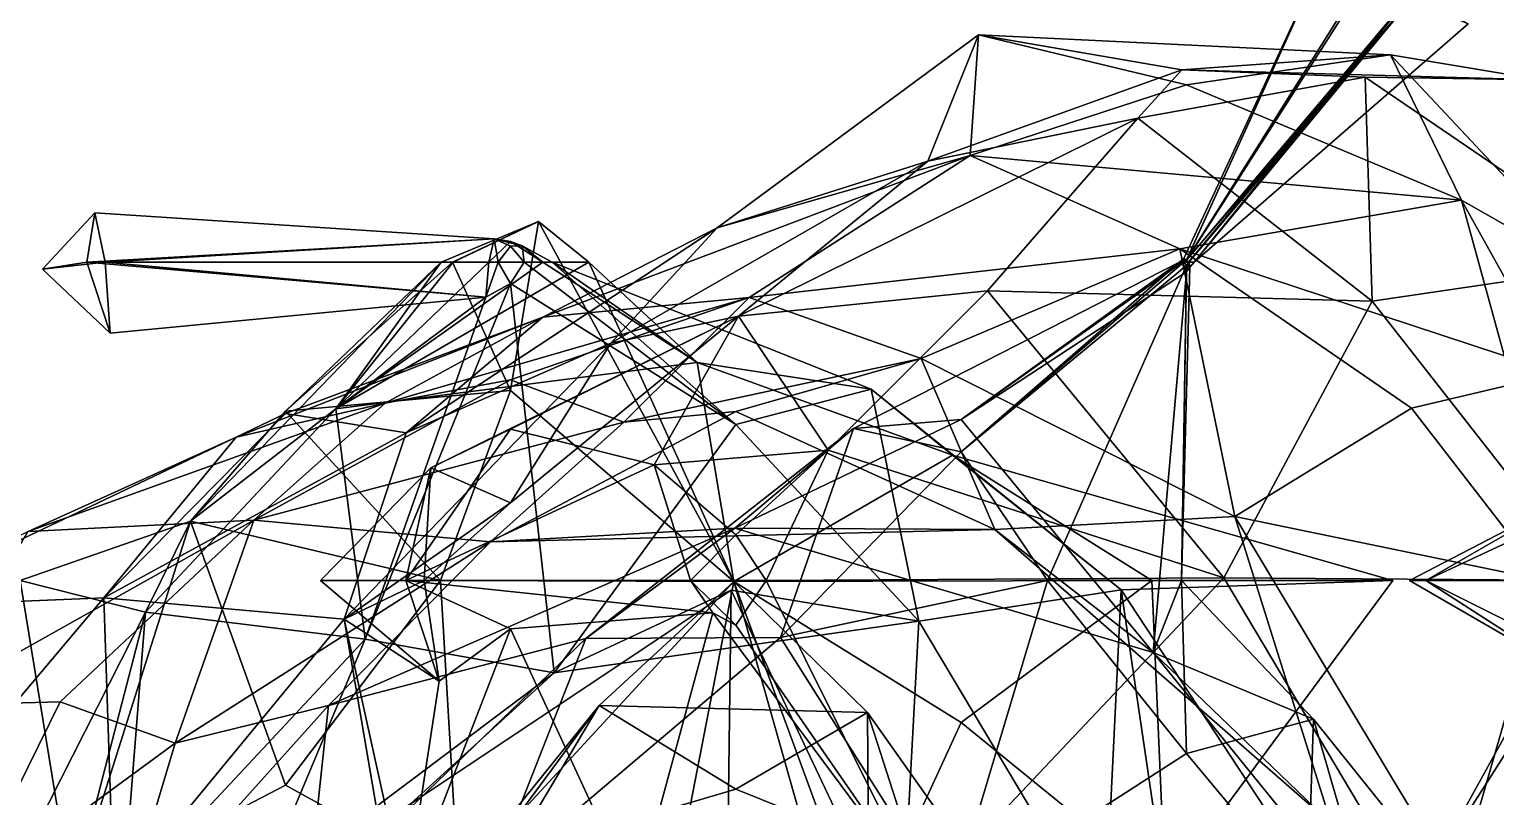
# Model space of a CAD drawing. Extents: x 290095 to 295679, y 4553756 to 4561441.
# Drawn here: x 291695.2 to 291777.2, y 4554226.5 to 4554269.5 of the extents above; entities that cross this region are included whole.
import ezdxf

# ---------------------------------------------------------------- set-up
doc = ezdxf.new("R2010")
doc.units = 0
doc.layers.add('Au_ppm_Pref_-_0_5', color=7, linetype='CONTINUOUS')

msp = doc.modelspace()

# ---------------------------------------------------------------- linework, layer by layer
at = {"layer": 'Au_ppm_Pref_-_0_5'}
for points in [[(291767.934, 4554274.247, 1829.312), (291759.918, 4554256.556, 1829.354), (291759.771, 4554256.636, 1829.312)], [(291767.934, 4554274.247, 1829.312), (291759.771, 4554256.636, 1829.312), (291759.918, 4554256.535, 1829.277)], [(291767.934, 4554274.247, 1829.312), (291771.016, 4554274.247, 1830.019), (291759.918, 4554256.556, 1829.354)], [(291772.517, 4554271.164, 1830.34), (291759.918, 4554256.556, 1829.354), (291771.016, 4554274.247, 1830.019)], [(291767.934, 4554274.247, 1829.312), (291759.918, 4554256.535, 1829.277), (291771.233, 4554274.247, 1828.707)], [(291772.517, 4554271.447, 1828.379), (291771.233, 4554274.247, 1828.707), (291759.918, 4554256.535, 1829.277)], [(291772.517, 4554271.447, 1828.379), (291759.918, 4554256.535, 1829.277), (291760.04, 4554256.429, 1829.254)], [(291772.517, 4554271.164, 1830.34), (291760.055, 4554256.429, 1829.377), (291759.918, 4554256.556, 1829.354)], [(291772.517, 4554271.447, 1828.379), (291760.04, 4554256.429, 1829.254), (291760.357, 4554256.429, 1829.312)], [(291772.517, 4554271.164, 1830.34), (291760.357, 4554256.429, 1829.312), (291760.055, 4554256.429, 1829.377)], [(291772.517, 4554271.447, 1828.379), (291760.357, 4554256.429, 1829.312), (291775.685, 4554269.767, 1829.312)], [(291772.517, 4554271.164, 1830.34), (291775.685, 4554269.767, 1829.312), (291760.357, 4554256.429, 1829.312)], [(291745.449, 4554262.07, 1786.738), (291748.294, 4554269.144, 1793.749), (291733.679, 4554258.345, 1793.8)], [(291748.294, 4554269.144, 1793.749), (291747.832, 4554262.396, 1800.131), (291733.679, 4554258.345, 1793.8)], [(291745.449, 4554262.07, 1786.738), (291759.659, 4554267.193, 1787.764), (291748.294, 4554269.144, 1793.749)], [(291759.918, 4554266.342, 1796.98), (291747.832, 4554262.396, 1800.131), (291748.294, 4554269.144, 1793.749)], [(291759.918, 4554266.342, 1796.98), (291748.294, 4554269.144, 1793.749), (291771.34, 4554268.029, 1794.096)], [(291771.34, 4554268.029, 1794.096), (291748.294, 4554269.144, 1793.749), (291759.659, 4554267.193, 1787.764)], [(291759.659, 4554267.193, 1787.764), (291779.722, 4554266.619, 1787.737), (291771.34, 4554268.029, 1794.096)], [(291775.313, 4554259.897, 1800.479), (291759.918, 4554266.342, 1796.98), (291771.34, 4554268.029, 1794.096)], [(291775.313, 4554259.897, 1800.479), (291771.34, 4554268.029, 1794.096), (291783.138, 4554255.429, 1793.651)], [(291783.138, 4554255.429, 1793.651), (291771.34, 4554268.029, 1794.096), (291779.722, 4554266.619, 1787.737)], [(291759.659, 4554267.193, 1787.764), (291745.449, 4554262.07, 1786.738), (291757.201, 4554264.481, 1780.394)], [(291759.659, 4554267.193, 1787.764), (291757.201, 4554264.481, 1780.394), (291769.922, 4554266.77, 1783.067)], [(291769.922, 4554266.77, 1783.067), (291757.201, 4554264.481, 1780.394), (291770.302, 4554254.247, 1776.515)], [(291779.722, 4554266.619, 1787.737), (291759.659, 4554267.193, 1787.764), (291769.922, 4554266.77, 1783.067)], [(291785.115, 4554256.429, 1781.798), (291779.722, 4554266.619, 1787.737), (291769.922, 4554266.77, 1783.067)], [(291785.115, 4554256.429, 1781.798), (291769.922, 4554266.77, 1783.067), (291770.302, 4554254.247, 1776.515)], [(291747.832, 4554262.396, 1800.131), (291759.918, 4554266.342, 1796.98), (291775.313, 4554259.897, 1800.479)], [(291757.201, 4554264.481, 1780.394), (291745.449, 4554262.07, 1786.738), (291734.865, 4554253.402, 1781.563)], [(291757.201, 4554264.481, 1780.394), (291734.865, 4554253.402, 1781.563), (291748.787, 4554254.821, 1776.342)], [(291757.201, 4554264.481, 1780.394), (291748.787, 4554254.821, 1776.342), (291770.302, 4554254.247, 1776.515)], [(291723.916, 4554253.345, 1799.487), (291733.679, 4554258.345, 1793.8), (291747.832, 4554262.396, 1800.131)], [(291723.916, 4554253.345, 1799.487), (291747.832, 4554262.396, 1800.131), (291735.469, 4554254.455, 1805.298)], [(291727.731, 4554251.899, 1788.569), (291745.449, 4554262.07, 1786.738), (291733.679, 4554258.345, 1793.8)], [(291745.449, 4554262.07, 1786.738), (291727.731, 4554251.899, 1788.569), (291734.865, 4554253.402, 1781.563)], [(291747.832, 4554262.396, 1800.131), (291759.552, 4554257.163, 1805.72), (291735.469, 4554254.455, 1805.298)], [(291775.313, 4554259.897, 1800.479), (291759.552, 4554257.163, 1805.72), (291747.832, 4554262.396, 1800.131)], [(291780.711, 4554250.2, 1805.555), (291759.552, 4554257.163, 1805.72), (291775.313, 4554259.897, 1800.479)], [(291781.078, 4554238.931, 1799.67), (291780.711, 4554250.2, 1805.555), (291775.313, 4554259.897, 1800.479)], [(291781.078, 4554238.931, 1799.67), (291775.313, 4554259.897, 1800.479), (291783.138, 4554255.429, 1793.651)], [(291699.441, 4554256.429, 1869.7), (291698.869, 4554259.183, 1870.887), (291695.946, 4554256.03, 1870.747)], [(291698.426, 4554256.429, 1871.597), (291695.946, 4554256.03, 1870.747), (291698.869, 4554259.183, 1870.887)], [(291721.2, 4554257.73, 1870.887), (291698.426, 4554256.429, 1871.597), (291698.869, 4554259.183, 1870.887)], [(291721.2, 4554257.73, 1870.887), (291698.869, 4554259.183, 1870.887), (291699.441, 4554256.429, 1869.7)], [(291718.238, 4554256.429, 1859.009), (291723.673, 4554258.699, 1858.748), (291718.909, 4554256.429, 1860.522)], [(291723.673, 4554258.699, 1858.748), (291718.238, 4554256.429, 1859.009), (291718.866, 4554256.429, 1857.475)], [(291723.673, 4554258.699, 1858.748), (291718.866, 4554256.429, 1857.475), (291722.12, 4554249.242, 1856.613)], [(291726.491, 4554256.429, 1861.069), (291718.909, 4554256.429, 1860.522), (291723.673, 4554258.699, 1858.748)], [(291734.602, 4554238.556, 1859.031), (291723.673, 4554258.699, 1858.748), (291722.12, 4554249.242, 1856.613)], [(291723.673, 4554258.699, 1858.748), (291734.602, 4554238.556, 1859.031), (291726.491, 4554256.429, 1861.069)], [(291721.2, 4554257.73, 1870.887), (291721.424, 4554256.429, 1871.215), (291698.426, 4554256.429, 1871.597)], [(291721.2, 4554257.73, 1870.887), (291699.441, 4554256.429, 1869.7), (291720.895, 4554256.429, 1870.31)], [(291723.916, 4554253.345, 1799.487), (291716.281, 4554246.869, 1793.676), (291733.679, 4554258.345, 1793.8)], [(291716.281, 4554246.869, 1793.676), (291727.731, 4554251.899, 1788.569), (291733.679, 4554258.345, 1793.8)], [(291721.2, 4554257.73, 1870.887), (291720.895, 4554256.429, 1870.31), (291722.12, 4554257.575, 1870.505)], [(291721.2, 4554257.73, 1870.887), (291722.12, 4554257.31, 1871.181), (291721.424, 4554256.429, 1871.215)], [(291721.2, 4554257.73, 1870.887), (291722.758, 4554257.332, 1870.887), (291722.12, 4554257.31, 1871.181)], [(291722.758, 4554257.332, 1870.887), (291721.2, 4554257.73, 1870.887), (291722.12, 4554257.575, 1870.505)], [(291722.12, 4554257.575, 1870.505), (291720.895, 4554256.429, 1870.31), (291723.925, 4554256.429, 1870.036)], [(291722.888, 4554256.429, 1871.249), (291721.424, 4554256.429, 1871.215), (291722.12, 4554257.31, 1871.181)], [(291722.758, 4554257.332, 1870.887), (291722.12, 4554257.575, 1870.505), (291723.925, 4554256.429, 1870.036)], [(291722.758, 4554257.332, 1870.887), (291722.888, 4554256.429, 1871.249), (291722.12, 4554257.31, 1871.181)], [(291722.758, 4554257.332, 1870.887), (291724.446, 4554256.429, 1870.887), (291722.888, 4554256.429, 1871.249)], [(291724.446, 4554256.429, 1870.887), (291722.758, 4554257.332, 1870.887), (291723.925, 4554256.429, 1870.036)], [(291735.469, 4554254.455, 1805.298), (291759.552, 4554257.163, 1805.72), (291745.081, 4554251.04, 1810.753)], [(291762.635, 4554242.183, 1812.226), (291745.081, 4554251.04, 1810.753), (291759.552, 4554257.163, 1805.72)], [(291772.517, 4554248.256, 1808.77), (291762.635, 4554242.183, 1812.226), (291759.552, 4554257.163, 1805.72)], [(291780.711, 4554250.2, 1805.555), (291772.517, 4554248.256, 1808.77), (291759.552, 4554257.163, 1805.72)], [(291699.441, 4554256.429, 1869.7), (291695.946, 4554256.03, 1870.747), (291699.729, 4554252.459, 1870.887)], [(291699.729, 4554252.459, 1870.887), (291695.946, 4554256.03, 1870.747), (291698.426, 4554256.429, 1871.597)], [(291720.734, 4554254.47, 1870.887), (291699.729, 4554252.459, 1870.887), (291698.426, 4554256.429, 1871.597)], [(291720.734, 4554254.47, 1870.887), (291698.426, 4554256.429, 1871.597), (291721.424, 4554256.429, 1871.215)], [(291720.734, 4554254.47, 1870.887), (291720.895, 4554256.429, 1870.31), (291699.441, 4554256.429, 1869.7)], [(291720.734, 4554254.47, 1870.887), (291699.441, 4554256.429, 1869.7), (291699.729, 4554252.459, 1870.887)], [(291718.238, 4554256.429, 1859.009), (291712.349, 4554248.22, 1863.545), (291704.22, 4554241.933, 1857.617)], [(291718.238, 4554256.429, 1859.009), (291704.22, 4554241.933, 1857.617), (291709.521, 4554248.089, 1855.849)], [(291718.238, 4554256.429, 1859.009), (291709.521, 4554248.089, 1855.849), (291718.866, 4554256.429, 1857.475)], [(291722.12, 4554249.242, 1856.613), (291718.866, 4554256.429, 1857.475), (291709.521, 4554248.089, 1855.849)], [(291720.734, 4554254.47, 1870.887), (291712.349, 4554248.22, 1863.545), (291720.895, 4554256.429, 1870.31)], [(291723.925, 4554256.429, 1870.036), (291720.895, 4554256.429, 1870.31), (291712.349, 4554248.22, 1863.545)], [(291723.925, 4554256.429, 1870.036), (291712.349, 4554248.22, 1863.545), (291732.551, 4554250.802, 1865.802)], [(291718.238, 4554256.429, 1859.009), (291718.909, 4554256.429, 1860.522), (291712.349, 4554248.22, 1863.545)], [(291726.491, 4554256.429, 1861.069), (291732.551, 4554250.802, 1865.802), (291712.349, 4554248.22, 1863.545)], [(291726.491, 4554256.429, 1861.069), (291712.349, 4554248.22, 1863.545), (291718.909, 4554256.429, 1860.522)], [(291720.734, 4554254.47, 1870.887), (291721.424, 4554256.429, 1871.215), (291722.12, 4554255.237, 1871.285)], [(291722.12, 4554255.237, 1871.285), (291721.424, 4554256.429, 1871.215), (291722.888, 4554256.429, 1871.249)], [(291722.12, 4554255.237, 1871.285), (291722.888, 4554256.429, 1871.249), (291734.719, 4554247.347, 1873.799)], [(291724.446, 4554256.429, 1870.887), (291734.719, 4554247.347, 1873.799), (291722.888, 4554256.429, 1871.249)], [(291724.446, 4554256.429, 1870.887), (291723.925, 4554256.429, 1870.036), (291732.551, 4554250.802, 1865.802)], [(291724.446, 4554256.429, 1870.887), (291742.292, 4554249.321, 1870.887), (291734.719, 4554247.347, 1873.799)], [(291724.446, 4554256.429, 1870.887), (291732.551, 4554250.802, 1865.802), (291742.292, 4554249.321, 1870.887)], [(291732.551, 4554250.802, 1865.802), (291726.491, 4554256.429, 1861.069), (291734.602, 4554238.556, 1859.031)], [(291759.535, 4554256.429, 1829.312), (291747.318, 4554245.802, 1831.709), (291741.303, 4554247.117, 1829.312)], [(291759.535, 4554256.429, 1829.312), (291741.303, 4554247.117, 1829.312), (291747.318, 4554247.614, 1826.311)], [(291759.918, 4554256.244, 1829.374), (291747.318, 4554245.802, 1831.709), (291759.775, 4554256.429, 1829.379)], [(291759.535, 4554256.429, 1829.312), (291759.775, 4554256.429, 1829.379), (291747.318, 4554245.802, 1831.709)], [(291759.535, 4554256.429, 1829.312), (291747.318, 4554247.614, 1826.311), (291759.704, 4554256.429, 1829.211)], [(291759.918, 4554255.882, 1829.13), (291759.704, 4554256.429, 1829.211), (291747.318, 4554247.614, 1826.311)], [(291759.918, 4554256.244, 1829.374), (291752.147, 4554238.611, 1831.588), (291747.318, 4554245.802, 1831.709)], [(291759.918, 4554256.244, 1829.374), (291759.649, 4554238.611, 1829.312), (291752.147, 4554238.611, 1831.588)], [(291759.771, 4554256.636, 1829.312), (291759.775, 4554256.429, 1829.379), (291759.535, 4554256.429, 1829.312)], [(291759.771, 4554256.636, 1829.312), (291759.535, 4554256.429, 1829.312), (291759.704, 4554256.429, 1829.211)], [(291759.918, 4554256.244, 1829.374), (291760.118, 4554256.145, 1829.312), (291759.649, 4554238.611, 1829.312)], [(291759.918, 4554255.882, 1829.13), (291759.649, 4554238.611, 1829.312), (291760.118, 4554256.145, 1829.312)], [(291759.771, 4554256.636, 1829.312), (291759.704, 4554256.429, 1829.211), (291759.918, 4554256.535, 1829.277)], [(291759.918, 4554256.535, 1829.277), (291759.704, 4554256.429, 1829.211), (291760.04, 4554256.429, 1829.254)], [(291760.04, 4554256.429, 1829.254), (291759.704, 4554256.429, 1829.211), (291759.918, 4554255.882, 1829.13)], [(291759.771, 4554256.636, 1829.312), (291759.918, 4554256.556, 1829.354), (291759.775, 4554256.429, 1829.379)], [(291760.055, 4554256.429, 1829.377), (291759.775, 4554256.429, 1829.379), (291759.918, 4554256.556, 1829.354)], [(291759.918, 4554256.244, 1829.374), (291759.775, 4554256.429, 1829.379), (291760.055, 4554256.429, 1829.377)], [(291759.918, 4554256.244, 1829.374), (291760.055, 4554256.429, 1829.377), (291760.118, 4554256.145, 1829.312)], [(291760.118, 4554256.145, 1829.312), (291760.04, 4554256.429, 1829.254), (291759.918, 4554255.882, 1829.13)], [(291760.357, 4554256.429, 1829.312), (291760.04, 4554256.429, 1829.254), (291760.118, 4554256.145, 1829.312)], [(291760.357, 4554256.429, 1829.312), (291760.118, 4554256.145, 1829.312), (291760.055, 4554256.429, 1829.377)], [(291785.115, 4554256.429, 1781.798), (291770.302, 4554254.247, 1776.515), (291782.542, 4554238.611, 1777.072)], [(291722.12, 4554255.237, 1871.285), (291724.551, 4554233.448, 1876.163), (291713.979, 4554235.322, 1869.61)], [(291722.12, 4554255.237, 1871.285), (291713.979, 4554235.322, 1869.61), (291720.734, 4554254.47, 1870.887)], [(291722.12, 4554255.237, 1871.285), (291734.719, 4554247.347, 1873.799), (291724.551, 4554233.448, 1876.163)], [(291759.918, 4554255.882, 1829.13), (291747.318, 4554247.614, 1826.311), (291758.058, 4554234.586, 1823.747)], [(291759.918, 4554255.882, 1829.13), (291758.058, 4554234.586, 1823.747), (291759.649, 4554238.611, 1829.312)], [(291720.734, 4554254.47, 1870.887), (291713.979, 4554235.322, 1869.61), (291712.349, 4554248.22, 1863.545)], [(291715.099, 4554248.54, 1805.555), (291735.469, 4554254.455, 1805.298), (291722.12, 4554249.838, 1809.297)], [(291735.469, 4554254.455, 1805.298), (291715.099, 4554248.54, 1805.555), (291723.916, 4554253.345, 1799.487)], [(291728.452, 4554247.474, 1811.494), (291722.12, 4554249.838, 1809.297), (291735.469, 4554254.455, 1805.298)], [(291728.452, 4554247.474, 1811.494), (291735.469, 4554254.455, 1805.298), (291745.081, 4554251.04, 1810.753)], [(291734.865, 4554253.402, 1781.563), (291739.876, 4554245.904, 1775.858), (291748.787, 4554254.821, 1776.342)], [(291762.021, 4554238.755, 1773.795), (291748.787, 4554254.821, 1776.342), (291739.876, 4554245.904, 1775.858)], [(291770.302, 4554254.247, 1776.515), (291748.787, 4554254.821, 1776.342), (291762.021, 4554238.755, 1773.795)], [(291762.021, 4554238.755, 1773.795), (291782.542, 4554238.611, 1777.072), (291770.302, 4554254.247, 1776.515)], [(291723.916, 4554253.345, 1799.487), (291715.099, 4554248.54, 1805.555), (291706.776, 4554246.622, 1800.992)], [(291723.916, 4554253.345, 1799.487), (291706.776, 4554246.622, 1800.992), (291709.521, 4554247.955, 1796.501)], [(291709.521, 4554247.955, 1796.501), (291716.281, 4554246.869, 1793.676), (291723.916, 4554253.345, 1799.487)], [(291717.66, 4554244.918, 1781.797), (291734.865, 4554253.402, 1781.563), (291722.12, 4554242.948, 1783.243)], [(291734.865, 4554253.402, 1781.563), (291717.66, 4554244.918, 1781.797), (291722.12, 4554247.072, 1778.977)], [(291727.731, 4554251.899, 1788.569), (291722.12, 4554242.948, 1783.243), (291734.865, 4554253.402, 1781.563)], [(291734.865, 4554253.402, 1781.563), (291722.12, 4554247.072, 1778.977), (291730.15, 4554245.073, 1775.858)], [(291730.15, 4554245.073, 1775.858), (291739.876, 4554245.904, 1775.858), (291734.865, 4554253.402, 1781.563)], [(291716.281, 4554246.869, 1793.676), (291712.817, 4554236.441, 1788.343), (291727.731, 4554251.899, 1788.569)], [(291712.817, 4554236.441, 1788.343), (291722.12, 4554242.948, 1783.243), (291727.731, 4554251.899, 1788.569)], [(291728.452, 4554247.474, 1811.494), (291745.081, 4554251.04, 1810.753), (291734.719, 4554248.071, 1814.647)], [(291732.551, 4554250.802, 1865.802), (291746.839, 4554245.623, 1864.937), (291742.292, 4554249.321, 1870.887)], [(291734.602, 4554238.556, 1859.031), (291746.839, 4554245.623, 1864.937), (291732.551, 4554250.802, 1865.802)], [(291734.719, 4554248.071, 1814.647), (291745.081, 4554251.04, 1810.753), (291749.197, 4554241.463, 1817.788)], [(291745.081, 4554251.04, 1810.753), (291762.635, 4554242.183, 1812.226), (291749.197, 4554241.463, 1817.788)], [(291715.099, 4554248.54, 1805.555), (291722.12, 4554249.838, 1809.297), (291707.756, 4554241.984, 1811.796)], [(291722.12, 4554249.838, 1809.297), (291728.452, 4554247.474, 1811.494), (291707.756, 4554241.984, 1811.796)], [(291780.711, 4554250.2, 1805.555), (291779.971, 4554238.611, 1809.069), (291772.517, 4554248.256, 1808.77)], [(291722.12, 4554249.242, 1856.613), (291709.521, 4554248.089, 1855.849), (291718.191, 4554238.611, 1854.922)], [(291734.602, 4554238.556, 1859.031), (291722.12, 4554249.242, 1856.613), (291718.191, 4554238.611, 1854.922)], [(291744.954, 4554236.325, 1875.732), (291734.719, 4554247.347, 1873.799), (291742.292, 4554249.321, 1870.887)], [(291742.292, 4554249.321, 1870.887), (291746.839, 4554245.623, 1864.937), (291756.27, 4554238.081, 1870.122)], [(291756.27, 4554238.081, 1870.122), (291744.954, 4554236.325, 1875.732), (291742.292, 4554249.321, 1870.887)], [(291715.099, 4554248.54, 1805.555), (291707.756, 4554241.984, 1811.796), (291695.127, 4554241.357, 1805.79)], [(291715.099, 4554248.54, 1805.555), (291695.127, 4554241.357, 1805.79), (291706.776, 4554246.622, 1800.992)], [(291699.371, 4554237.643, 1794.117), (291716.281, 4554246.869, 1793.676), (291709.521, 4554247.955, 1796.501)], [(291699.371, 4554237.643, 1794.117), (291709.521, 4554247.955, 1796.501), (291706.776, 4554246.622, 1800.992)], [(291701.707, 4554236.838, 1864.368), (291712.349, 4554248.22, 1863.545), (291713.979, 4554235.322, 1869.61)], [(291712.349, 4554248.22, 1863.545), (291701.707, 4554236.838, 1864.368), (291704.22, 4554241.933, 1857.617)], [(291709.521, 4554248.089, 1855.849), (291704.22, 4554241.933, 1857.617), (291718.191, 4554238.611, 1854.922)], [(291720.987, 4554240.774, 1817.658), (291734.719, 4554248.071, 1814.647), (291749.197, 4554241.463, 1817.788)], [(291734.719, 4554248.071, 1814.647), (291720.987, 4554240.774, 1817.658), (291728.452, 4554247.474, 1811.494)], [(291772.517, 4554248.256, 1808.77), (291779.971, 4554238.611, 1809.069), (291762.635, 4554242.183, 1812.226)], [(291707.756, 4554241.984, 1811.796), (291728.452, 4554247.474, 1811.494), (291720.987, 4554240.774, 1817.658)], [(291717.66, 4554244.918, 1781.797), (291716.266, 4554238.611, 1776.714), (291722.12, 4554247.072, 1778.977)], [(291730.15, 4554245.073, 1775.858), (291722.12, 4554247.072, 1778.977), (291716.266, 4554238.611, 1776.714)], [(291744.954, 4554236.325, 1875.732), (291724.551, 4554233.448, 1876.163), (291734.719, 4554247.347, 1873.799)], [(291726.319, 4554235.368, 1828.845), (291741.303, 4554247.117, 1829.312), (291737.218, 4554235.41, 1833.007)], [(291741.303, 4554247.117, 1829.312), (291726.319, 4554235.368, 1828.845), (291734.66, 4554241.529, 1823.818)], [(291747.318, 4554247.614, 1826.311), (291741.303, 4554247.117, 1829.312), (291734.66, 4554241.529, 1823.818)], [(291758.058, 4554234.586, 1823.747), (291747.318, 4554247.614, 1826.311), (291734.66, 4554241.529, 1823.818)], [(291747.318, 4554245.802, 1831.709), (291737.218, 4554235.41, 1833.007), (291741.303, 4554247.117, 1829.312)], [(291706.776, 4554246.622, 1800.992), (291695.127, 4554241.357, 1805.79), (291686.755, 4554237.113, 1800.445)], [(291699.371, 4554237.643, 1794.117), (291706.776, 4554246.622, 1800.992), (291686.755, 4554237.113, 1800.445)], [(291716.281, 4554246.869, 1793.676), (291699.371, 4554237.643, 1794.117), (291712.817, 4554236.441, 1788.343)], [(291739.876, 4554245.904, 1775.858), (291730.15, 4554245.073, 1775.858), (291734.719, 4554241.173, 1775.004)], [(291746.839, 4554245.623, 1864.937), (291734.602, 4554238.556, 1859.031), (291757.989, 4554238.611, 1859.918)], [(291739.876, 4554245.904, 1775.858), (291734.719, 4554241.173, 1775.004), (291736.416, 4554238.611, 1775.058)], [(291762.021, 4554238.755, 1773.795), (291739.876, 4554245.904, 1775.858), (291736.416, 4554238.611, 1775.058)], [(291752.147, 4554238.611, 1831.588), (291737.218, 4554235.41, 1833.007), (291747.318, 4554245.802, 1831.709)], [(291746.839, 4554245.623, 1864.937), (291771.461, 4554238.611, 1864.948), (291756.27, 4554238.081, 1870.122)], [(291771.461, 4554238.611, 1864.948), (291746.839, 4554245.623, 1864.937), (291757.989, 4554238.611, 1859.918)], [(291717.279, 4554238.611, 1784.079), (291711.493, 4554238.611, 1781.797), (291717.66, 4554244.918, 1781.797)], [(291717.66, 4554244.918, 1781.797), (291711.493, 4554238.611, 1781.797), (291716.266, 4554238.611, 1776.714)], [(291716.266, 4554238.611, 1776.714), (291732.185, 4554238.611, 1774.664), (291730.15, 4554245.073, 1775.858)], [(291717.279, 4554238.611, 1784.079), (291717.66, 4554244.918, 1781.797), (291722.12, 4554242.948, 1783.243)], [(291730.15, 4554245.073, 1775.858), (291732.185, 4554238.611, 1774.664), (291734.719, 4554241.173, 1775.004)], [(291791.893, 4554238.611, 1867.693), (291785.116, 4554244.128, 1869.048), (291773.321, 4554238.611, 1865.327)], [(291773.321, 4554238.611, 1865.327), (291785.116, 4554244.128, 1869.048), (291781.699, 4554243.443, 1870.887)], [(291712.817, 4554236.441, 1788.343), (291717.279, 4554238.611, 1784.079), (291722.12, 4554242.948, 1783.243)], [(291772.399, 4554238.611, 1870.887), (291781.699, 4554243.443, 1870.887), (291779.793, 4554238.611, 1873.396)], [(291772.399, 4554238.611, 1870.887), (291773.321, 4554238.611, 1865.327), (291781.699, 4554243.443, 1870.887)], [(291749.197, 4554241.463, 1817.788), (291762.635, 4554242.183, 1812.226), (291768.016, 4554225.01, 1817.433)], [(291768.016, 4554225.01, 1817.433), (291762.635, 4554242.183, 1812.226), (291775.044, 4554221.529, 1811.668)], [(291779.971, 4554238.611, 1809.069), (291775.044, 4554221.529, 1811.668), (291762.635, 4554242.183, 1812.226)], [(291689.276, 4554231.605, 1811.494), (291707.756, 4554241.984, 1811.796), (291696.921, 4554231.818, 1815.169)], [(291689.276, 4554231.605, 1811.494), (291695.127, 4554241.357, 1805.79), (291707.756, 4554241.984, 1811.796)], [(291697.581, 4554220.926, 1859.054), (291704.22, 4554241.933, 1857.617), (291694.697, 4554238.611, 1859.009)], [(291701.707, 4554236.838, 1864.368), (291694.697, 4554238.611, 1859.009), (291704.22, 4554241.933, 1857.617)], [(291703.359, 4554229.508, 1817.433), (291696.921, 4554231.818, 1815.169), (291707.756, 4554241.984, 1811.796)], [(291709.521, 4554227.146, 1855.187), (291704.22, 4554241.933, 1857.617), (291697.581, 4554220.926, 1859.054)], [(291703.359, 4554229.508, 1817.433), (291707.756, 4554241.984, 1811.796), (291720.987, 4554240.774, 1817.658)], [(291709.521, 4554227.146, 1855.187), (291718.191, 4554238.611, 1854.922), (291704.22, 4554241.933, 1857.617)], [(291726.319, 4554235.368, 1828.845), (291711.941, 4554231.617, 1822.182), (291734.66, 4554241.529, 1823.818)], [(291711.941, 4554231.617, 1822.182), (291720.987, 4554240.774, 1817.658), (291734.66, 4554241.529, 1823.818)], [(291734.66, 4554241.529, 1823.818), (291720.987, 4554240.774, 1817.658), (291749.197, 4554241.463, 1817.788)], [(291734.66, 4554241.529, 1823.818), (291749.197, 4554241.463, 1817.788), (291758.058, 4554234.586, 1823.747)], [(291768.016, 4554225.01, 1817.433), (291758.058, 4554234.586, 1823.747), (291749.197, 4554241.463, 1817.788)], [(291711.941, 4554231.617, 1822.182), (291703.359, 4554229.508, 1817.433), (291720.987, 4554240.774, 1817.658)], [(291734.719, 4554241.173, 1775.004), (291732.185, 4554238.611, 1774.664), (291736.416, 4554238.611, 1775.058)], [(291776.602, 4554218.023, 1799.286), (291779.018, 4554224.578, 1805.555), (291781.078, 4554238.931, 1799.67)], [(291781.078, 4554238.931, 1799.67), (291781.29, 4554234.47, 1793.676), (291776.602, 4554218.023, 1799.286)], [(291697.581, 4554220.926, 1859.054), (291694.697, 4554238.611, 1859.009), (291701.707, 4554236.838, 1864.368)], [(291709.521, 4554227.146, 1855.187), (291719.193, 4554221.816, 1857.288), (291718.191, 4554238.611, 1854.922)], [(291718.131, 4554232.97, 1781.797), (291711.493, 4554238.611, 1781.797), (291717.279, 4554238.611, 1784.079)], [(291718.131, 4554232.97, 1781.797), (291716.266, 4554238.611, 1776.714), (291711.493, 4554238.611, 1781.797)], [(291712.817, 4554236.441, 1788.343), (291718.131, 4554232.97, 1781.797), (291717.279, 4554238.611, 1784.079)], [(291722.12, 4554235.894, 1780.892), (291716.266, 4554238.611, 1776.714), (291718.131, 4554232.97, 1781.797)], [(291722.12, 4554235.894, 1780.892), (291733.437, 4554236.798, 1775.858), (291716.266, 4554238.611, 1776.714)], [(291733.437, 4554236.798, 1775.858), (291732.185, 4554238.611, 1774.664), (291716.266, 4554238.611, 1776.714)], [(291734.459, 4554238.063, 1882.706), (291734.184, 4554216.635, 1888.322), (291716.495, 4554226.085, 1883.627)], [(291734.459, 4554238.063, 1882.706), (291716.495, 4554226.085, 1883.627), (291724.551, 4554233.448, 1876.163)], [(291718.191, 4554238.611, 1854.922), (291719.193, 4554221.816, 1857.288), (291734.602, 4554238.556, 1859.031)], [(291734.602, 4554238.556, 1859.031), (291719.193, 4554221.816, 1857.288), (291727.067, 4554231.615, 1853.069)], [(291744.954, 4554236.325, 1875.732), (291734.459, 4554238.063, 1882.706), (291724.551, 4554233.448, 1876.163)], [(291727.067, 4554231.615, 1853.069), (291742.088, 4554231.214, 1853.069), (291734.602, 4554238.556, 1859.031)], [(291734.602, 4554238.556, 1859.031), (291731.161, 4554220.793, 1859.009), (291740.828, 4554216.539, 1863.486)], [(291742.174, 4554217.93, 1857.538), (291731.161, 4554220.793, 1859.009), (291734.602, 4554238.556, 1859.031)], [(291733.437, 4554236.798, 1775.858), (291734.719, 4554236.111, 1775.025), (291732.185, 4554238.611, 1774.664)], [(291734.719, 4554236.111, 1775.025), (291736.416, 4554238.611, 1775.058), (291732.185, 4554238.611, 1774.664)], [(291734.459, 4554238.063, 1882.706), (291743.968, 4554218, 1882.378), (291734.184, 4554216.635, 1888.322)], [(291743.968, 4554218, 1882.378), (291734.459, 4554238.063, 1882.706), (291744.954, 4554236.325, 1875.732)], [(291757.989, 4554238.611, 1859.918), (291734.602, 4554238.556, 1859.031), (291747.318, 4554230.655, 1862.296)], [(291740.828, 4554216.539, 1863.486), (291747.318, 4554230.655, 1862.296), (291734.602, 4554238.556, 1859.031)], [(291742.088, 4554231.214, 1853.069), (291742.174, 4554217.93, 1857.538), (291734.602, 4554238.556, 1859.031)], [(291734.719, 4554236.111, 1775.025), (291745.202, 4554220.961, 1773.814), (291736.416, 4554238.611, 1775.058)], [(291762.021, 4554238.755, 1773.795), (291736.416, 4554238.611, 1775.058), (291745.202, 4554220.961, 1773.814)], [(291752.147, 4554238.611, 1831.588), (291746.698, 4554220.4, 1835.263), (291737.218, 4554235.41, 1833.007)], [(291755.34, 4554218.915, 1876.332), (291744.954, 4554236.325, 1875.732), (291756.27, 4554238.081, 1870.122)], [(291772.699, 4554220.794, 1775.779), (291762.021, 4554238.755, 1773.795), (291745.202, 4554220.961, 1773.814)], [(291752.147, 4554238.611, 1831.588), (291759.918, 4554228.93, 1832.024), (291746.698, 4554220.4, 1835.263)], [(291758.73, 4554221.38, 1864.981), (291757.989, 4554238.611, 1859.918), (291747.318, 4554230.655, 1862.296)], [(291759.918, 4554228.93, 1832.024), (291752.147, 4554238.611, 1831.588), (291759.649, 4554238.611, 1829.312)], [(291755.34, 4554218.915, 1876.332), (291756.27, 4554238.081, 1870.122), (291767.641, 4554220.793, 1870.887)], [(291771.461, 4554238.611, 1864.948), (291758.73, 4554221.38, 1864.981), (291756.27, 4554238.081, 1870.122)], [(291767.641, 4554220.793, 1870.887), (291756.27, 4554238.081, 1870.122), (291758.73, 4554221.38, 1864.981)], [(291758.73, 4554221.38, 1864.981), (291771.461, 4554238.611, 1864.948), (291757.989, 4554238.611, 1859.918)], [(291767.029, 4554230.851, 1829.312), (291759.649, 4554238.611, 1829.312), (291758.058, 4554234.586, 1823.747)], [(291759.918, 4554228.93, 1832.024), (291759.649, 4554238.611, 1829.312), (291767.029, 4554230.851, 1829.312)], [(291782.542, 4554238.611, 1777.072), (291762.021, 4554238.755, 1773.795), (291772.699, 4554220.794, 1775.779)], [(291781.414, 4554233.376, 1870.887), (291772.399, 4554238.611, 1870.887), (291779.793, 4554238.611, 1873.396)], [(291781.414, 4554233.376, 1870.887), (291773.321, 4554238.611, 1865.327), (291772.399, 4554238.611, 1870.887)], [(291788.585, 4554219.906, 1781.497), (291782.542, 4554238.611, 1777.072), (291772.699, 4554220.794, 1775.779)], [(291791.893, 4554238.611, 1867.693), (291773.321, 4554238.611, 1865.327), (291785.116, 4554232.709, 1868.92)], [(291781.414, 4554233.376, 1870.887), (291785.116, 4554232.709, 1868.92), (291773.321, 4554238.611, 1865.327)], [(291779.018, 4554224.578, 1805.555), (291775.044, 4554221.529, 1811.668), (291779.971, 4554238.611, 1809.069)], [(291699.918, 4554220.793, 1789.149), (291699.371, 4554237.643, 1794.117), (291684.697, 4554220.241, 1793.756)], [(291699.371, 4554237.643, 1794.117), (291686.755, 4554237.113, 1800.445), (291684.697, 4554220.241, 1793.756)], [(291699.918, 4554220.793, 1789.149), (291712.817, 4554236.441, 1788.343), (291699.371, 4554237.643, 1794.117)], [(291693.568, 4554220.793, 1864.948), (291701.707, 4554236.838, 1864.368), (291700.431, 4554220.793, 1871.179)], [(291701.707, 4554236.838, 1864.368), (291693.568, 4554220.793, 1864.948), (291697.581, 4554220.926, 1859.054)], [(291699.918, 4554220.793, 1789.149), (291716.353, 4554215.721, 1786.855), (291712.817, 4554236.441, 1788.343)], [(291701.707, 4554236.838, 1864.368), (291713.979, 4554235.322, 1869.61), (291700.431, 4554220.793, 1871.179)], [(291716.353, 4554215.721, 1786.855), (291716.268, 4554220.793, 1783.049), (291712.817, 4554236.441, 1788.343)], [(291712.817, 4554236.441, 1788.343), (291716.268, 4554220.793, 1783.049), (291718.131, 4554232.97, 1781.797)], [(291733.437, 4554236.798, 1775.858), (291722.12, 4554235.894, 1780.892), (291729.089, 4554220.793, 1779.143)], [(291733.437, 4554236.798, 1775.858), (291729.089, 4554220.793, 1779.143), (291745.202, 4554220.961, 1773.814)], [(291733.437, 4554236.798, 1775.858), (291745.202, 4554220.961, 1773.814), (291734.719, 4554236.111, 1775.025)], [(291722.12, 4554235.894, 1780.892), (291718.131, 4554232.97, 1781.797), (291716.268, 4554220.793, 1783.049)], [(291722.12, 4554235.894, 1780.892), (291716.268, 4554220.793, 1783.049), (291729.089, 4554220.793, 1779.143)], [(291743.968, 4554218, 1882.378), (291744.954, 4554236.325, 1875.732), (291755.34, 4554218.915, 1876.332)], [(291700.431, 4554220.793, 1871.179), (291713.979, 4554235.322, 1869.61), (291707.97, 4554220.956, 1876.467)], [(291713.979, 4554235.322, 1869.61), (291724.551, 4554233.448, 1876.163), (291707.97, 4554220.956, 1876.467)], [(291726.319, 4554235.368, 1828.845), (291720.944, 4554221.623, 1835.714), (291710.729, 4554220.314, 1829.458)], [(291711.941, 4554231.617, 1822.182), (291726.319, 4554235.368, 1828.845), (291710.729, 4554220.314, 1829.458)], [(291746.698, 4554220.4, 1835.263), (291720.944, 4554221.623, 1835.714), (291737.218, 4554235.41, 1833.007)], [(291737.218, 4554235.41, 1833.007), (291720.944, 4554221.623, 1835.714), (291726.319, 4554235.368, 1828.845)], [(291768.016, 4554225.01, 1817.433), (291770.334, 4554219.451, 1823.582), (291758.058, 4554234.586, 1823.747)], [(291767.029, 4554230.851, 1829.312), (291758.058, 4554234.586, 1823.747), (291770.334, 4554219.451, 1823.582)], [(291781.29, 4554234.47, 1793.676), (291772.577, 4554220.793, 1793.676), (291776.602, 4554218.023, 1799.286)], [(291781.29, 4554234.47, 1793.676), (291779.77, 4554217.854, 1788.554), (291772.577, 4554220.793, 1793.676)], [(291724.551, 4554233.448, 1876.163), (291716.495, 4554226.085, 1883.627), (291707.97, 4554220.956, 1876.467)], [(291689.276, 4554231.605, 1811.494), (291696.921, 4554231.818, 1815.169), (291691.48, 4554220.793, 1816.547)], [(291696.921, 4554231.818, 1815.169), (291703.359, 4554229.508, 1817.433), (291691.48, 4554220.793, 1816.547)], [(291703.359, 4554229.508, 1817.433), (291711.941, 4554231.617, 1822.182), (291700.015, 4554218.327, 1822.479)], [(291700.015, 4554218.327, 1822.479), (291711.941, 4554231.617, 1822.182), (291710.729, 4554220.314, 1829.458)], [(291720.645, 4554220.793, 1853.069), (291727.067, 4554231.615, 1853.069), (291719.193, 4554221.816, 1857.288)], [(291720.645, 4554220.793, 1853.069), (291720.512, 4554222.733, 1847.186), (291727.067, 4554231.615, 1853.069)], [(291727.067, 4554231.615, 1853.069), (291720.512, 4554222.733, 1847.186), (291734.719, 4554226.933, 1851.023)], [(291742.088, 4554231.214, 1853.069), (291727.067, 4554231.615, 1853.069), (291734.719, 4554226.933, 1851.023)], [(291742.088, 4554231.214, 1853.069), (291734.719, 4554226.933, 1851.023), (291749.254, 4554221.069, 1847.153)], [(291758.73, 4554221.38, 1864.981), (291747.318, 4554230.655, 1862.296), (291740.828, 4554216.539, 1863.486)], [(291742.088, 4554231.214, 1853.069), (291745.442, 4554220.793, 1853.069), (291742.174, 4554217.93, 1857.538)], [(291745.442, 4554220.793, 1853.069), (291742.088, 4554231.214, 1853.069), (291749.254, 4554221.069, 1847.153)], [(291759.918, 4554228.93, 1832.024), (291767.029, 4554230.851, 1829.312), (291766.697, 4554220.793, 1832.508)], [(291766.697, 4554220.793, 1832.508), (291767.029, 4554230.851, 1829.312), (291778.186, 4554216.952, 1829.312)], [(291778.186, 4554216.952, 1829.312), (291767.029, 4554230.851, 1829.312), (291770.334, 4554219.451, 1823.582)], [(291691.48, 4554220.793, 1816.547), (291703.359, 4554229.508, 1817.433), (291700.015, 4554218.327, 1822.479)], [(291759.918, 4554228.93, 1832.024), (291766.697, 4554220.793, 1832.508), (291746.698, 4554220.4, 1835.263)], [(291719.193, 4554221.816, 1857.288), (291709.521, 4554227.146, 1855.187), (291697.581, 4554220.926, 1859.054)], [(291720.512, 4554222.733, 1847.186), (291749.254, 4554221.069, 1847.153), (291734.719, 4554226.933, 1851.023)]]:
    msp.add_3dface(points, dxfattribs=at)

doc.saveas('drawing.dxf')
